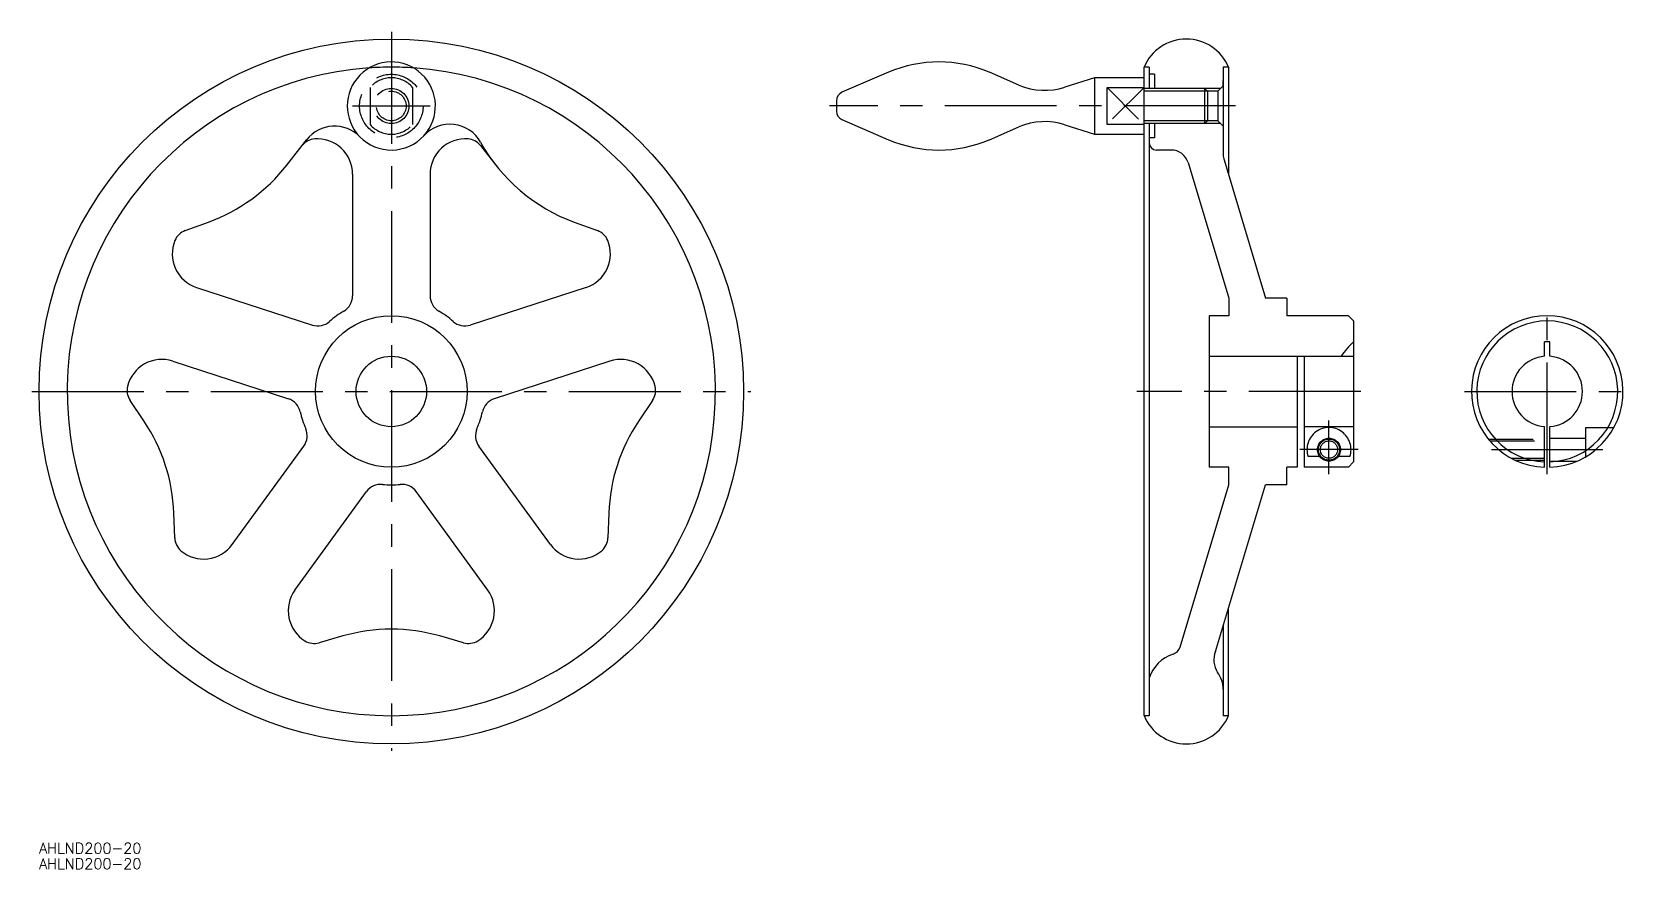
# Model space of a CAD drawing. Extents: x -102 to 352, y -136 to 102.
import ezdxf

# ---------------------------------------------------------------- set-up
doc = ezdxf.new("R2010")
doc.units = 0
for name, pattern in [('CENTER', [50.8, 31.75, -6.35, 6.35, -6.35]), ('DASHED', [19.05, 12.7, -6.35]), ('PHANTOM', [63.5, 31.75, -6.35, 6.35, -6.35, 6.35, -6.35])]:
    doc.linetypes.add(name, pattern=pattern)
doc.layers.get('0').update_dxf_attribs({"linetype": 'CONTINUOUS'})
doc.layers.add('CENTER', color=1, linetype='CENTER')
doc.styles.get("Standard").update_dxf_attribs({"font": 'txt.shx', "height": 3, "bigfont": 'bigfont.shx'})

# ---------------------------------------------------------------- blocks, each defined once
blk = doc.blocks.new('*U2')
at = {"color": 7, "linetype": 'CONTINUOUS'}
blk.add_text('AHLND200-20', height=3, dxfattribs=at).set_placement((-100, -131.1))
blk = doc.blocks.new('*U3')
at = {"color": 7, "linetype": 'CONTINUOUS'}
blk.add_text('AHLND200-20', height=3, dxfattribs=at).set_placement((-100, -135.5))

msp = doc.modelspace()

# ---------------------------------------------------------------- linework, layer by layer
at = {"color": 7, "linetype": 'CONTINUOUS'}
for p, q in [((213.63, -91.98), (213.63, 91.98)), ((215.13, 92), (213.64, 92)), ((215.13, 92), (215.13, 86)), ((236.13, 92), (236.13, 67.13)), ((237.63, 92), (236.13, 92)), ((237.63, 91.98), (237.63, 61.41)), ((141.14, 90.56), (127.91, 84.88)), ((178.13, 86.95), (169.73, 90.56)), ((199.55, 89), (191.18, 86.32)), ((213.63, 89), (199.55, 89)), ((199.55, 89), (199.55, 73)), ((216.63, 90), (215.13, 90)), ((216.63, 90), (216.63, 86)), ((234.63, 85.19), (236.13, 86.69)), ((236.13, 86.69), (236.13, 88.25)), ((126.33, 82.49), (126.33, 79.51)), ((230.82, 86), (213.63, 86)), ((231.63, 85.19), (230.82, 86)), ((230.82, 86), (230.82, 76)), ((234.63, 85.19), (231.63, 85.19)), ((231.63, 85.19), (231.63, 76.81)), ((234.63, 85.19), (234.63, 76.81)), ((127.91, 77.12), (141.14, 71.44)), ((169.73, 71.44), (178.13, 75.05)), ((191.18, 75.68), (199.55, 73)), ((199.55, 73), (213.63, 73)), ((230.82, 76), (213.63, 76)), ((215.13, 76), (215.13, -92)), ((216.63, 76), (216.63, 72)), ((231.63, 76.81), (230.82, 76)), ((234.63, 76.81), (231.63, 76.81)), ((234.63, 76.81), (236.13, 75.31)), ((236.13, 75.31), (236.13, 73.73)), ((-29.65, 64.21), (-23.98, 71.45)), ((25.32, 69.75), (29.65, 64.21)), ((216.63, 72), (215.13, 72)), ((221.34, 68.5), (217.13, 68.5)), ((226.13, 64.94), (237.69, 26.5)), ((236.35, 65.69), (248.13, 26.5)), ((-11, 61.68), (-11, 27.13)), ((11, 61.68), (11, 27.13)), ((-58.51, 45.63), (-51.9, 48.04)), ((51.9, 48.04), (58.51, 45.63)), ((-55.26, 29.52), (-22.41, 18.85)), ((55.26, 29.52), (22.41, 18.85)), ((237.69, 26.5), (237.69, 21.5)), ((254.13, 26.5), (248.13, 26.5)), ((254.13, 26.5), (254.13, 21.5)), ((232.13, 21.5), (232.13, -21.5)), ((237.69, 21.5), (232.13, 21.5)), ((271.63, 21.5), (254.13, 21.5)), ((271.63, 21.5), (273.13, 20)), ((273.13, 20), (273.13, -20)), ((328.83, 14.04), (327.33, 14.04)), ((327.33, 9.97), (327.33, 14.04)), ((328.83, 9.97), (328.83, 14.04)), ((232.13, 10), (269.65, 10)), ((257.13, 10), (257.13, -21.5)), ((259.13, 10), (259.13, -21.5)), ((269.63, 9.97), (273.13, 9.97)), ((-62.06, 8.6), (-29.21, -2.08)), ((62.06, 8.6), (29.21, -2.08)), ((-70.23, -8.36), (-74.16, -2.53)), ((74.16, -2.53), (70.23, -8.36)), ((232.13, -10), (257.13, -10)), ((259.13, -9.97), (273.13, -9.97)), ((327.33, -21.49), (327.33, -9.97)), ((328.83, -21.49), (328.83, -9.97)), ((-45.16, -43.44), (-24.85, -15.49)), ((45.16, -43.44), (24.85, -15.49)), ((237.69, -21.5), (232.13, -21.5)), ((237.69, -26.5), (237.69, -21.5)), ((254.13, -26.5), (254.13, -21.5)), ((257.13, -21.5), (254.13, -21.5)), ((271.63, -21.5), (259.13, -21.5)), ((271.63, -21.5), (273.13, -20)), ((223.85, -72.53), (237.69, -26.5)), ((233.93, -73.74), (248.13, -26.5)), ((254.13, -26.5), (248.13, -26.5)), ((-27.36, -56.37), (-7.05, -28.42)), ((27.36, -56.37), (7.05, -28.42)), ((-61.48, -41.55), (-61.73, -34.52)), ((61.73, -34.52), (61.48, -41.55)), ((237.63, -91.98), (237.63, -61.41)), ((236.13, -66.4), (236.13, -92)), ((-13.75, -69.37), (-20.51, -71.31)), ((20.51, -71.31), (13.75, -69.37)), ((215.13, -92), (213.64, -92)), ((237.63, -92), (236.13, -92))]:
    msp.add_line(p, q, dxfattribs=at)
at = {"color": 3, "linetype": 'DASHED'}
for p, q in [((-6, 86.29), (-6, 75.71)), ((6, 86.29), (6, 75.71)), ((203.13, 86.29), (213.63, 86.29)), ((203.13, 75.71), (203.13, 86.29)), ((203.13, 86.29), (213.63, 75.71)), ((213.63, 86.29), (203.13, 75.79)), ((213.63, 75.71), (203.13, 75.71)), ((311.35, -13.5), (327.33, -13.5)), ((328.83, -13.25), (339.08, -13.25)), ((339.08, -10.25), (346.98, -10.25)), ((339.08, -18.47), (339.08, -10.25)), ((311.8, -14.04), (327.33, -14.04)), ((317.94, -18.96), (327.33, -18.96)), ((319.02, -19.5), (327.33, -19.5)), ((328.83, -19.75), (336.58, -19.75))]:
    msp.add_line(p, q, dxfattribs=at)
at = {"color": 3, "linetype": 'CONTINUOUS'}
for p, q in [((231.63, 85.19), (213.63, 85.19)), ((235.45, 86), (230.82, 86)), ((231.63, 76.81), (213.63, 76.81)), ((235.45, 76), (230.82, 76))]:
    msp.add_line(p, q, dxfattribs=at)
at = {"color": 3, "linetype": 'PHANTOM'}
for p, q in [((263.55, -18.47), (260.2, -18.47)), ((272.07, -18.47), (268.72, -18.47))]:
    msp.add_line(p, q, dxfattribs=at)
at = {"color": 7, "linetype": 'CONTINUOUS'}
for radius in [100, 21.5, 10]:
    msp.add_circle((0, 0), radius, dxfattribs=at)
at = {"color": 3, "linetype": 'DASHED'}
for radius in [9, 5, 4.19]:
    msp.add_circle((0, 81), radius, dxfattribs=at)
at = {"color": 3, "linetype": 'PHANTOM'}
for radius in [3.25, 3, 2.46]:
    msp.add_circle((266.13, -16.5), radius, dxfattribs=at)
at = {"color": 7, "linetype": 'CONTINUOUS'}
for centre, radius, start, end in [((225.63, 87.01), 12.99, 22.5138, 157.4862), ((0, 0), 92, 93.9414, 86.0586), ((0, 81), 12.5, 317.5917, 224.2794), ((155.43, 57.28), 36.22, 66.7539, 113.2461), ((185.49, 104.1), 18.67, 246.7539, 287.7232), ((128.93, 82.49), 2.6, 113.2461, 180), ((128.93, 79.51), 2.6, 180, 246.7539), ((-16.11, 65.29), 10, 44.2794, 141.9636), ((16.61, 65.83), 10, 29.1115, 137.5917), ((185.49, 57.9), 18.67, 72.2768, 113.2461), ((-21.38, 66.67), 5, 94.3595, 141.9636), ((-21, 61.68), 10, 0, 94.3595), ((0, 81), 12.5, 224.2794, 317.5917), ((21, 61.68), 10, 85.6405, 180), ((21.38, 66.67), 5, 38.0364, 85.6405), ((69.03, 95.02), 50, 209.1115, 249.9636), ((155.43, 104.72), 36.22, 246.7539, 293.2461), ((217.13, 70.5), 2, 180, 270), ((221.34, 63.5), 5, 16.74, 90), ((-69.03, 95.02), 50, 290.0364, 321.9636), ((241.13, 67.13), 5, 180, 196.74), ((-56.8, 40.94), 5, 110.0364, 157.6405), ((56.8, 40.94), 5, 22.3595, 69.9636), ((-52.17, 39.03), 10, 157.6405, 252), ((52.17, 39.03), 10, 288, 22.3595), ((0, 0), 26.5, 120.5265, 131.4735), ((-16, 27.13), 5, 300.5265, 0), ((16, 27.13), 5, 180, 239.4735), ((0, 0), 26.5, 48.5265, 59.4735), ((-20.86, 23.6), 5, 252, 311.4735), ((20.86, 23.6), 5, 228.5265, 288), ((328.08, 0), 21.5, 271.9991, 268.0009), ((328.08, 0), 20, 272.1491, 267.8509), ((284.92, 0.36), 18.06, 130.7489, 147.8377), ((-65.15, -0.91), 10, 72, 166.3595), ((65.15, -0.91), 10, 13.6405, 108), ((328.08, 0), 10, 94.3012, 265.6988), ((328.08, 0), 10, 274.3012, 85.6988), ((-70.01, 0.27), 5, 166.3595, 213.9636), ((70.01, 0.27), 5, 326.0364, 13.6405), ((-30.75, -6.83), 5, 12.5265, 72), ((30.75, -6.83), 5, 108, 167.4735), ((-111.7, -36.29), 50, 2.0364, 33.9636), ((0, 0), 26.5, 192.5265, 203.4735), ((0, 0), 26.5, 336.5265, 347.4735), ((111.7, -36.29), 50, 146.0364, 177.9636), ((-28.89, -12.55), 5, 324, 23.4735), ((28.89, -12.55), 5, 156.5265, 216), ((-3, -31.36), 5, 84.5265, 144), ((0, 0), 26.5, 264.5265, 275.4735), ((3, -31.36), 5, 36, 95.4735), ((-56.48, -41.37), 5, 182.0364, 229.6405), ((-53.25, -37.56), 10, 229.6405, 324), ((53.25, -37.56), 10, 216, 310.3595), ((56.48, -41.37), 5, 310.3595, 357.9636), ((-19.27, -62.25), 10, 144, 238.3595), ((19.27, -62.25), 10, 301.6405, 36), ((0, -117.45), 50, 74.0364, 105.9636), ((-21.89, -66.5), 5, 238.3595, 285.9636), ((21.89, -66.5), 5, 254.0364, 301.6405), ((220.98, -71.66), 3, 287.9468, 343.26), ((225.13, -84.51), 10.5, 107.9468, 162.2472), ((240.06, -76.19), 6.61, 158.2877, 212.1899), ((227.94, -84.66), 8.2, 1.0382, 37.1538), ((225.63, -87.01), 12.99, 202.5138, 337.4862)]:
    msp.add_arc(centre, radius, start, end, dxfattribs=at)
at = {"color": 3, "linetype": 'DASHED'}
for centre, radius, start, end in [((0, 0), 92, 86.0586, 93.9414), ((0, 81), 8, 41.4096, 138.5904), ((0, 81), 8, 221.4096, 318.5904)]:
    msp.add_arc(centre, radius, start, end, dxfattribs=at)
at = {"color": 3, "linetype": 'PHANTOM'}
msp.add_arc((266.13, -16.5), 6.25, 341.5986, 198.4014, dxfattribs=at)
at = {"layer": 'CENTER', "color": 1, "linetype": 'CENTER'}
for p, q in [((0, 102), (0, -102)), ((-11, 81), (11, 81)), ((239.64, 81), (124.33, 81)), ((328.08, -23.5), (328.08, 23.5)), ((-102, 0), (102, 0)), ((275.13, 0), (211.63, 0)), ((304.58, 0), (351.58, 0)), ((266.13, -23.5), (266.13, -8.25)), ((327.33, -21.5), (327.33, -11.5)), ((274.38, -16.5), (257.88, -16.5)), ((312.3, -16.5), (343.86, -16.5))]:
    msp.add_line(p, q, dxfattribs=at)

# ---------------------------------------------------------------- block references
at = {"color": 7, "linetype": 'CONTINUOUS'}
for name in ['*U2', '*U3']:
    msp.add_blockref(name, (0, 0), dxfattribs=at)

doc.saveas('drawing.dxf')
